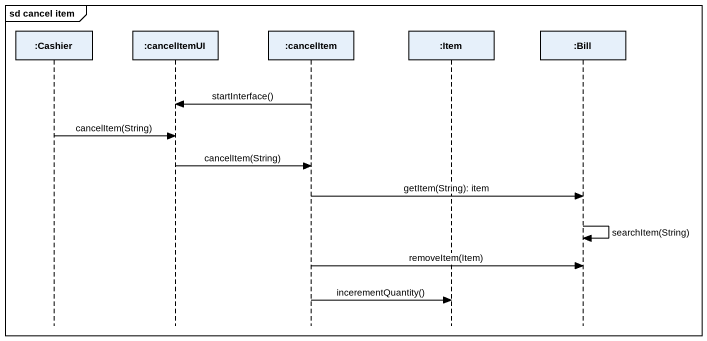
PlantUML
@startuml
mainframe sd cancel item
hide footbox
participant ":Cashier" as Cashier
participant ":cancelItemUI" as cancelItemUI
participant ":cancelItem" as cancelItem
participant ":Item" as Item
participant ":Bill" as Bill

cancelItem -> cancelItemUI : startInterface()
Cashier -> cancelItemUI : cancelItem(String)
cancelItemUI -> cancelItem : cancelItem(String)
cancelItem -> Bill : getItem(String): item
Bill -> Bill : searchItem(String)
cancelItem -> Bill : removeItem(Item)
cancelItem -> Item : incerementQuantity()
@enduml
